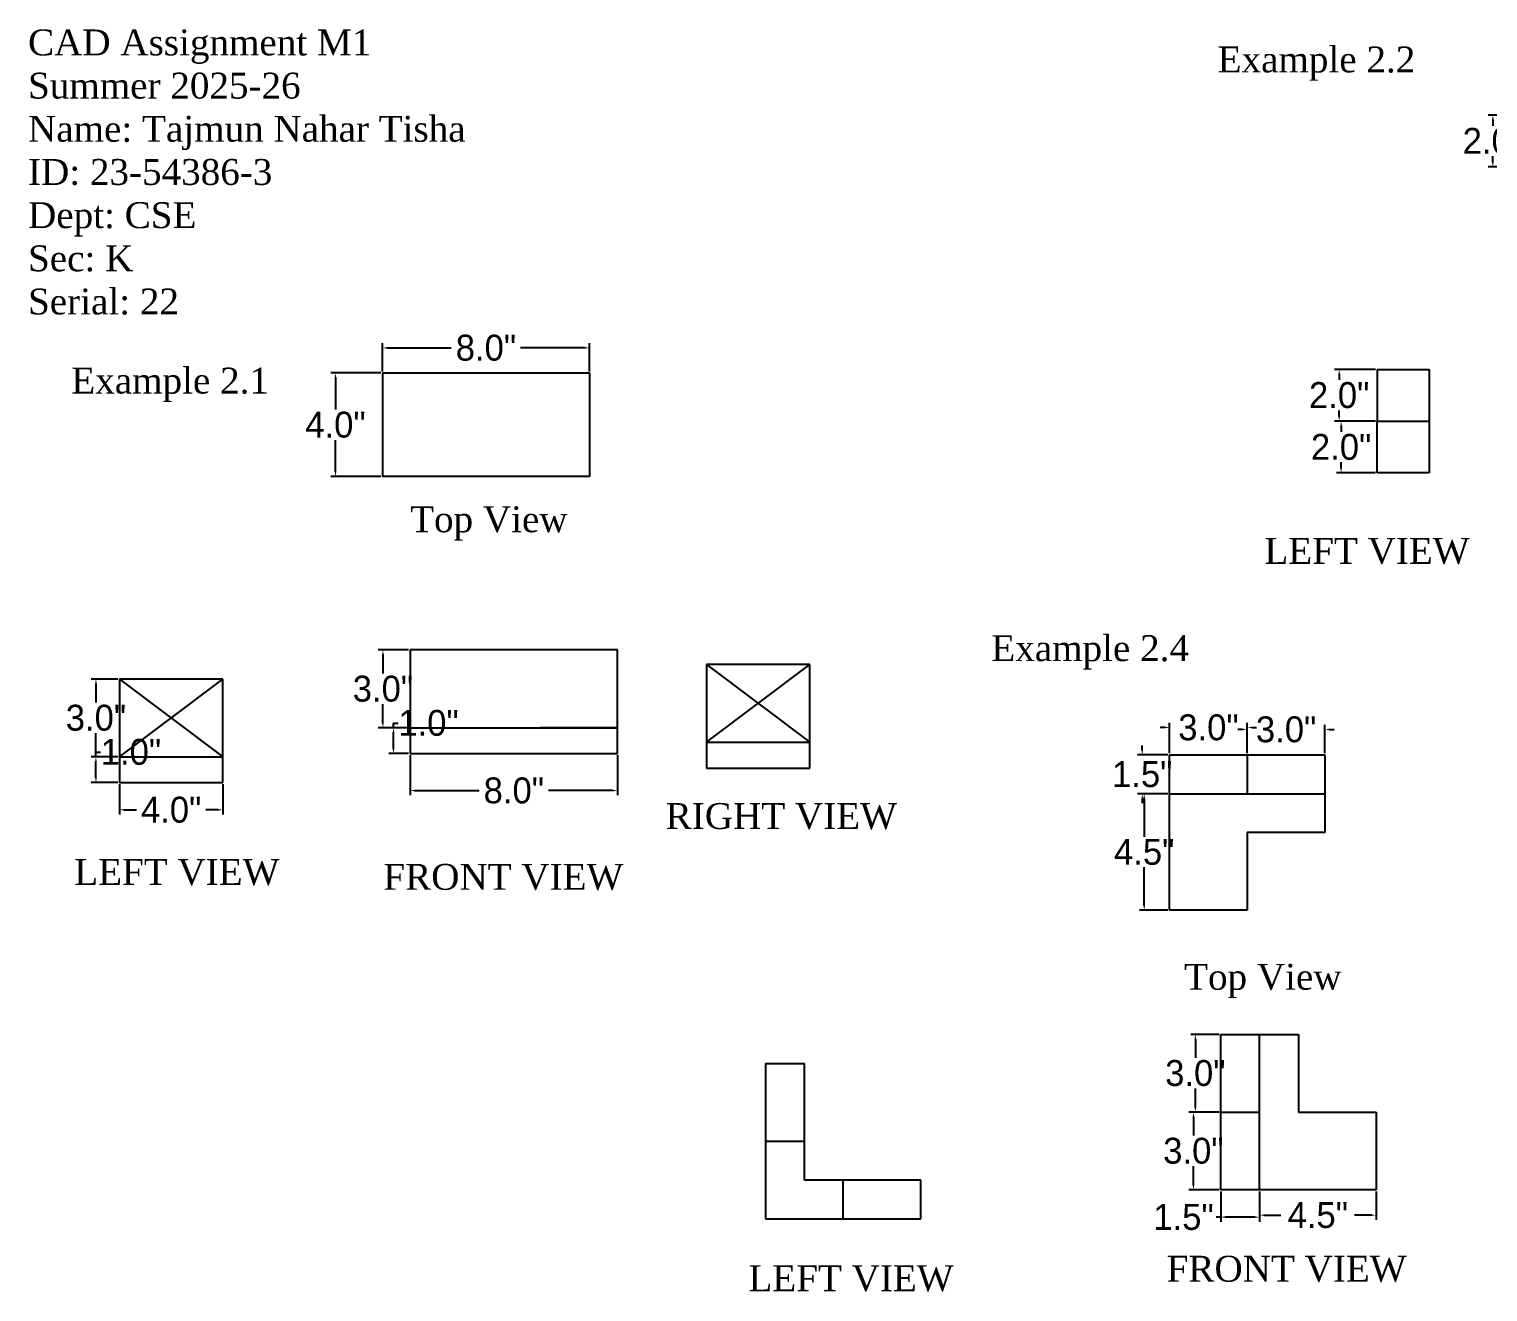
# Model space of a CAD drawing. Header units: inches. Extents: x 5 to 132, y -8 to 41.
# Drawn here: x 5 to 61.4, y -8.3 to 40.5 of the extents above; entities that cross this region are included whole.
import ezdxf

# ---------------------------------------------------------------- set-up
doc = ezdxf.new("R2010")
doc.units = ezdxf.units.IN
doc.header["$MEASUREMENT"] = 0
doc.dimstyles.get("Standard").update_dxf_attribs({"dimtxt": 1, "dimasz": 0.18, "dimexe": 0.18, "dimexo": 0.0625, "dimgap": 0.09, "dimtad": 0, "dimtih": 1, "dimtoh": 1, "dimdec": 1, "dimzin": 0, "dimdsep": 46, "dimlunit": 3, "dimtxsty": 'Standard', "dimcen": 0.09, "dimclrt": 4, "dimadec": 0, "dimazin": 0, "dimtfac": 1, "dimtdec": 1, "dimtofl": 0, "dimtmove": 0, "dimatfit": 3, "dimfxl": 1, "dimtolj": 1, "dimtzin": 0, "dimarcsym": 0})

# ---------------------------------------------------------------- blocks, each defined once
blk = doc.blocks.new('*D1')
at = {"color": 0, "lineweight": -2}
for p, q in [((18.622, 27.189), (16.693, 27.189)), ((16.873, 27.009), (16.873, 25.779)), ((16.873, 23.369), (16.873, 24.599)), ((18.622, 23.189), (16.693, 23.189))]:
    blk.add_line(p, q, dxfattribs=at)
at = {"color": 0}
for points in [[(16.843, 27.009), (16.903, 27.009), (16.873, 27.189)], [(16.843, 23.369), (16.903, 23.369), (16.873, 23.189)]]:
    blk.add_solid(points, dxfattribs=at)
at = {"layer": 'Defpoints', "color": 0}
for p in [(18.684, 27.189), (16.873, 23.189), (18.684, 23.189)]:
    blk.add_point(p, dxfattribs=at)
at = {"color": 4, "insert": (16.873, 25.189), "char_height": 1, "attachment_point": 5}
blk.add_mtext('\\A1;4.0"', dxfattribs=at)
blk = doc.blocks.new('*D2')
at = {"color": 0, "lineweight": -2}
for p, q in [((8.462, 15.374), (7.439, 15.374)), ((7.619, 15.194), (7.619, 14.464)), ((7.619, 12.554), (7.619, 13.284)), ((8.462, 12.374), (7.439, 12.374))]:
    blk.add_line(p, q, dxfattribs=at)
at = {"color": 0}
for points in [[(7.589, 15.194), (7.649, 15.194), (7.619, 15.374)], [(7.589, 12.554), (7.649, 12.554), (7.619, 12.374)]]:
    blk.add_solid(points, dxfattribs=at)
at = {"layer": 'Defpoints', "color": 0}
for p in [(8.525, 15.374), (7.619, 12.374), (8.525, 12.374)]:
    blk.add_point(p, dxfattribs=at)
at = {"color": 4, "insert": (7.619, 13.874), "char_height": 1, "attachment_point": 5}
blk.add_mtext('\\A1;3.0"', dxfattribs=at)
blk = doc.blocks.new('*D3')
at = {"color": 0, "lineweight": -2}
for p, q in [((8.525, 11.311), (8.525, 10.143)), ((12.525, 11.311), (12.525, 10.143)), ((8.705, 10.323), (9.185, 10.323)), ((12.345, 10.323), (11.865, 10.323))]:
    blk.add_line(p, q, dxfattribs=at)
at = {"color": 0}
for points in [[(8.705, 10.353), (8.705, 10.293), (8.525, 10.323)], [(12.345, 10.353), (12.345, 10.293), (12.525, 10.323)]]:
    blk.add_solid(points, dxfattribs=at)
at = {"layer": 'Defpoints', "color": 0}
for p in [(8.525, 11.374), (12.525, 11.374), (8.525, 10.323)]:
    blk.add_point(p, dxfattribs=at)
at = {"color": 4, "insert": (10.525, 10.323), "char_height": 1, "attachment_point": 5}
blk.add_mtext('\\A1;4.0"', dxfattribs=at)
blk = doc.blocks.new('*D4')
at = {"color": 0, "lineweight": -2}
for p, q in [((7.619, 12.374), (7.619, 12.554)), ((7.619, 12.554), (7.799, 12.554)), ((8.462, 12.374), (7.439, 12.374)), ((7.619, 11.554), (7.619, 12.194)), ((8.462, 11.374), (7.439, 11.374))]:
    blk.add_line(p, q, dxfattribs=at)
at = {"color": 0}
for points in [[(7.589, 12.194), (7.649, 12.194), (7.619, 12.374)], [(7.589, 11.554), (7.649, 11.554), (7.619, 11.374)]]:
    blk.add_solid(points, dxfattribs=at)
at = {"layer": 'Defpoints', "color": 0}
for p in [(7.619, 12.374), (8.525, 12.374), (8.525, 11.374)]:
    blk.add_point(p, dxfattribs=at)
at = {"color": 4, "insert": (8.973, 12.554), "char_height": 1, "attachment_point": 5}
blk.add_mtext('\\A1;1.0"', dxfattribs=at)
blk = doc.blocks.new('*D5')
at = {"color": 0, "lineweight": -2}
for p, q in [((19.699, 16.495), (18.526, 16.495)), ((18.706, 16.315), (18.706, 15.585)), ((18.706, 13.675), (18.706, 14.405)), ((19.699, 13.495), (18.526, 13.495))]:
    blk.add_line(p, q, dxfattribs=at)
at = {"color": 0}
for points in [[(18.676, 16.315), (18.736, 16.315), (18.706, 16.495)], [(18.676, 13.675), (18.736, 13.675), (18.706, 13.495)]]:
    blk.add_solid(points, dxfattribs=at)
at = {"layer": 'Defpoints', "color": 0}
for p in [(19.762, 16.495), (18.706, 13.495), (19.762, 13.495)]:
    blk.add_point(p, dxfattribs=at)
at = {"color": 4, "insert": (18.706, 14.995), "char_height": 1, "attachment_point": 5}
blk.add_mtext('\\A1;3.0"', dxfattribs=at)
blk = doc.blocks.new('*D6')
at = {"color": 0, "lineweight": -2}
for p, q in [((19.762, 12.433), (19.762, 10.887)), ((27.762, 12.433), (27.762, 10.887)), ((19.942, 11.067), (22.422, 11.067)), ((27.582, 11.067), (25.102, 11.067))]:
    blk.add_line(p, q, dxfattribs=at)
at = {"color": 0}
for points in [[(19.942, 11.097), (19.942, 11.037), (19.762, 11.067)], [(27.582, 11.097), (27.582, 11.037), (27.762, 11.067)]]:
    blk.add_solid(points, dxfattribs=at)
at = {"layer": 'Defpoints', "color": 0}
for p in [(19.762, 12.495), (27.762, 12.495), (19.762, 11.067)]:
    blk.add_point(p, dxfattribs=at)
at = {"color": 4, "insert": (23.762, 11.067), "char_height": 1, "attachment_point": 5}
blk.add_mtext('\\A1;8.0"', dxfattribs=at)
blk = doc.blocks.new('*D7')
at = {"color": 0, "lineweight": -2}
for p, q in [((19.113, 13.495), (19.113, 13.675)), ((19.113, 13.675), (19.293, 13.675)), ((19.699, 13.495), (18.933, 13.495)), ((19.113, 12.675), (19.113, 13.315)), ((19.699, 12.495), (18.933, 12.495))]:
    blk.add_line(p, q, dxfattribs=at)
at = {"color": 0}
for points in [[(19.083, 13.315), (19.143, 13.315), (19.113, 13.495)], [(19.083, 12.675), (19.143, 12.675), (19.113, 12.495)]]:
    blk.add_solid(points, dxfattribs=at)
at = {"layer": 'Defpoints', "color": 0}
for p in [(19.113, 13.495), (19.762, 13.495), (19.762, 12.495)]:
    blk.add_point(p, dxfattribs=at)
at = {"color": 4, "insert": (20.466, 13.675), "char_height": 1, "attachment_point": 5}
blk.add_mtext('\\A1;1.0"', dxfattribs=at)
blk = doc.blocks.new('*D8')
at = {"color": 0, "lineweight": -2}
for p, q in [((18.684, 27.252), (18.684, 28.339)), ((26.684, 27.252), (26.684, 28.339)), ((18.864, 28.159), (21.344, 28.159)), ((26.504, 28.159), (24.024, 28.159))]:
    blk.add_line(p, q, dxfattribs=at)
at = {"color": 0}
for points in [[(18.864, 28.189), (18.864, 28.129), (18.684, 28.159)], [(26.504, 28.189), (26.504, 28.129), (26.684, 28.159)]]:
    blk.add_solid(points, dxfattribs=at)
at = {"layer": 'Defpoints', "color": 0}
for p in [(26.684, 28.159), (18.684, 27.189), (26.684, 27.189)]:
    blk.add_point(p, dxfattribs=at)
at = {"color": 4, "insert": (22.684, 28.159), "char_height": 1, "attachment_point": 5}
blk.add_mtext('\\A1;8.0"', dxfattribs=at)
blk = doc.blocks.new('*D9')
at = {"color": 0, "lineweight": -2}
for p, q in [((57.052, 27.33), (55.464, 27.33)), ((55.644, 27.15), (55.644, 26.92)), ((55.644, 25.51), (55.644, 25.74)), ((57.052, 25.33), (55.464, 25.33))]:
    blk.add_line(p, q, dxfattribs=at)
at = {"color": 0}
for points in [[(55.614, 27.15), (55.674, 27.15), (55.644, 27.33)], [(55.614, 25.51), (55.674, 25.51), (55.644, 25.33)]]:
    blk.add_solid(points, dxfattribs=at)
at = {"layer": 'Defpoints', "color": 0}
for p in [(57.115, 27.33), (55.644, 25.33), (57.115, 25.33)]:
    blk.add_point(p, dxfattribs=at)
at = {"color": 4, "insert": (55.644, 26.33), "char_height": 1, "attachment_point": 5}
blk.add_mtext('\\A1;2.0"', dxfattribs=at)
blk = doc.blocks.new('*D10')
at = {"color": 0, "lineweight": -2}
for p, q in [((57.052, 25.33), (55.539, 25.33)), ((55.719, 25.15), (55.719, 24.92)), ((55.719, 23.51), (55.719, 23.74)), ((57.052, 23.33), (55.539, 23.33))]:
    blk.add_line(p, q, dxfattribs=at)
at = {"color": 0}
for points in [[(55.689, 25.15), (55.749, 25.15), (55.719, 25.33)], [(55.689, 23.51), (55.749, 23.51), (55.719, 23.33)]]:
    blk.add_solid(points, dxfattribs=at)
at = {"layer": 'Defpoints', "color": 0}
for p in [(55.719, 25.33), (57.115, 25.33), (57.115, 23.33)]:
    blk.add_point(p, dxfattribs=at)
at = {"color": 4, "insert": (55.719, 24.33), "char_height": 1, "attachment_point": 5}
blk.add_mtext('\\A1;2.0"', dxfattribs=at)
blk = doc.blocks.new('*D12')
at = {"color": 0, "lineweight": -2}
for p, q in [((62.48, 37.145), (61.401, 37.145)), ((61.581, 36.965), (61.581, 36.735)), ((61.581, 35.325), (61.581, 35.555)), ((62.48, 35.145), (61.401, 35.145))]:
    blk.add_line(p, q, dxfattribs=at)
at = {"color": 0}
for points in [[(61.551, 36.965), (61.611, 36.965), (61.581, 37.145)], [(61.551, 35.325), (61.611, 35.325), (61.581, 35.145)]]:
    blk.add_solid(points, dxfattribs=at)
at = {"layer": 'Defpoints', "color": 0}
for p in [(62.542, 37.145), (61.581, 35.145), (62.542, 35.145)]:
    blk.add_point(p, dxfattribs=at)
at = {"color": 4, "insert": (61.581, 36.145), "char_height": 1, "attachment_point": 5}
blk.add_mtext('\\A1;2.0"', dxfattribs=at)
blk = doc.blocks.new('*D35')
at = {"color": 0, "lineweight": -2}
for p, q in [((49.094, 12.509), (49.094, 13.682)), ((52.094, 12.509), (52.094, 13.682)), ((48.914, 13.502), (48.734, 13.502)), ((52.274, 13.502), (52.454, 13.502))]:
    blk.add_line(p, q, dxfattribs=at)
at = {"color": 0}
for points in [[(48.914, 13.532), (48.914, 13.472), (49.094, 13.502)], [(52.274, 13.532), (52.274, 13.472), (52.094, 13.502)]]:
    blk.add_solid(points, dxfattribs=at)
at = {"layer": 'Defpoints', "color": 0}
for p in [(49.094, 13.502), (49.094, 12.446), (52.094, 12.446)]:
    blk.add_point(p, dxfattribs=at)
at = {"color": 4, "insert": (50.594, 13.502), "char_height": 1, "attachment_point": 5}
blk.add_mtext('\\A1;3.0"', dxfattribs=at)
blk = doc.blocks.new('*D36')
at = {"color": 0, "lineweight": -2}
for p, q in [((52.094, 12.509), (52.094, 13.606)), ((55.094, 12.509), (55.094, 13.606)), ((51.914, 13.426), (51.734, 13.426)), ((55.274, 13.426), (55.454, 13.426))]:
    blk.add_line(p, q, dxfattribs=at)
at = {"color": 0}
for points in [[(51.914, 13.456), (51.914, 13.396), (52.094, 13.426)], [(55.274, 13.456), (55.274, 13.396), (55.094, 13.426)]]:
    blk.add_solid(points, dxfattribs=at)
at = {"layer": 'Defpoints', "color": 0}
for p in [(52.094, 13.426), (52.094, 12.446), (55.094, 12.446)]:
    blk.add_point(p, dxfattribs=at)
at = {"color": 4, "insert": (53.594, 13.426), "char_height": 1, "attachment_point": 5}
blk.add_mtext('\\A1;3.0"', dxfattribs=at)
blk = doc.blocks.new('*D37')
at = {"color": 0, "lineweight": -2}
for p, q in [((49.031, 12.446), (47.857, 12.446)), ((48.037, 12.626), (48.037, 12.806)), ((49.031, 10.946), (47.857, 10.946)), ((48.037, 10.766), (48.037, 10.586))]:
    blk.add_line(p, q, dxfattribs=at)
at = {"color": 0}
for points in [[(48.007, 12.626), (48.067, 12.626), (48.037, 12.446)], [(48.007, 10.766), (48.067, 10.766), (48.037, 10.946)]]:
    blk.add_solid(points, dxfattribs=at)
at = {"layer": 'Defpoints', "color": 0}
for p in [(48.037, 12.446), (49.094, 12.446), (49.094, 10.946)]:
    blk.add_point(p, dxfattribs=at)
at = {"color": 4, "insert": (48.037, 11.696), "char_height": 1, "attachment_point": 5}
blk.add_mtext('\\A1;1.5"', dxfattribs=at)
blk = doc.blocks.new('*D38')
at = {"color": 0, "lineweight": -2}
for p, q in [((49.031, 10.946), (47.933, 10.946)), ((48.113, 10.766), (48.113, 9.286)), ((48.113, 6.626), (48.113, 8.106)), ((49.031, 6.446), (47.933, 6.446))]:
    blk.add_line(p, q, dxfattribs=at)
at = {"color": 0}
for points in [[(48.083, 10.766), (48.143, 10.766), (48.113, 10.946)], [(48.083, 6.626), (48.143, 6.626), (48.113, 6.446)]]:
    blk.add_solid(points, dxfattribs=at)
at = {"layer": 'Defpoints', "color": 0}
for p in [(49.094, 10.946), (48.113, 6.446), (49.094, 6.446)]:
    blk.add_point(p, dxfattribs=at)
at = {"color": 4, "insert": (48.113, 8.696), "char_height": 1, "attachment_point": 5}
blk.add_mtext('\\A1;4.5"', dxfattribs=at)
blk = doc.blocks.new('*D42')
at = {"color": 0, "lineweight": -2}
for p, q in [((51.006, -1.344), (49.833, -1.344)), ((50.013, -1.524), (50.013, -2.254)), ((50.013, -4.164), (50.013, -3.434)), ((51.006, -4.344), (49.833, -4.344))]:
    blk.add_line(p, q, dxfattribs=at)
at = {"color": 0}
for points in [[(49.983, -1.524), (50.043, -1.524), (50.013, -1.344)], [(49.983, -4.164), (50.043, -4.164), (50.013, -4.344)]]:
    blk.add_solid(points, dxfattribs=at)
at = {"layer": 'Defpoints', "color": 0}
for p in [(51.068, -1.344), (50.013, -4.344), (51.068, -4.344)]:
    blk.add_point(p, dxfattribs=at)
at = {"color": 4, "insert": (50.013, -2.844), "char_height": 1, "attachment_point": 5}
blk.add_mtext('\\A1;3.0"', dxfattribs=at)
blk = doc.blocks.new('*D43')
at = {"color": 0, "lineweight": -2}
for p, q in [((51.006, 1.656), (49.908, 1.656)), ((50.088, 1.476), (50.088, 0.746)), ((50.088, -1.164), (50.088, -0.434)), ((51.006, -1.344), (49.908, -1.344))]:
    blk.add_line(p, q, dxfattribs=at)
at = {"color": 0}
for points in [[(50.058, 1.476), (50.118, 1.476), (50.088, 1.656)], [(50.058, -1.164), (50.118, -1.164), (50.088, -1.344)]]:
    blk.add_solid(points, dxfattribs=at)
at = {"layer": 'Defpoints', "color": 0}
for p in [(51.068, 1.656), (50.088, -1.344), (51.068, -1.344)]:
    blk.add_point(p, dxfattribs=at)
at = {"color": 4, "insert": (50.088, 0.156), "char_height": 1, "attachment_point": 5}
blk.add_mtext('\\A1;3.0"', dxfattribs=at)
blk = doc.blocks.new('*D44')
at = {"color": 0, "lineweight": -2}
for p, q in [((51.068, -4.407), (51.068, -5.581)), ((52.568, -4.407), (52.568, -5.581)), ((51.068, -5.401), (50.888, -5.401)), ((52.388, -5.401), (51.248, -5.401))]:
    blk.add_line(p, q, dxfattribs=at)
at = {"color": 0}
for points in [[(51.248, -5.371), (51.248, -5.431), (51.068, -5.401)], [(52.388, -5.371), (52.388, -5.431), (52.568, -5.401)]]:
    blk.add_solid(points, dxfattribs=at)
at = {"layer": 'Defpoints', "color": 0}
for p in [(51.068, -4.344), (52.568, -4.344), (51.068, -5.401)]:
    blk.add_point(p, dxfattribs=at)
at = {"color": 4, "insert": (49.631, -5.401), "char_height": 1, "attachment_point": 5}
blk.add_mtext('\\A1;1.5"', dxfattribs=at)
blk = doc.blocks.new('*D45')
at = {"color": 0, "lineweight": -2}
for p, q in [((52.568, -4.407), (52.568, -5.505)), ((57.068, -4.407), (57.068, -5.505)), ((52.748, -5.325), (53.395, -5.325)), ((56.888, -5.325), (56.241, -5.325))]:
    blk.add_line(p, q, dxfattribs=at)
at = {"color": 0}
for points in [[(52.748, -5.295), (52.748, -5.355), (52.568, -5.325)], [(56.888, -5.295), (56.888, -5.355), (57.068, -5.325)]]:
    blk.add_solid(points, dxfattribs=at)
at = {"layer": 'Defpoints', "color": 0}
for p in [(52.568, -4.344), (57.068, -4.344), (57.068, -5.325)]:
    blk.add_point(p, dxfattribs=at)
at = {"color": 4, "insert": (54.818, -5.325), "char_height": 1, "attachment_point": 5}
blk.add_mtext('\\A1;4.5"', dxfattribs=at)

msp = doc.modelspace()

# ---------------------------------------------------------------- linework, layer by layer
for p, q in [((18.684, 27.189), (18.684, 23.189)), ((18.684, 27.189), (18.684, 27.189)), ((18.684, 27.189), (26.684, 27.189)), ((26.684, 27.189), (26.684, 23.189)), ((57.115, 27.33), (57.115, 25.33)), ((57.115, 27.33), (59.115, 27.33)), ((59.115, 27.33), (59.115, 27.33)), ((59.115, 27.33), (59.115, 25.33)), ((57.115, 25.33), (59.115, 25.33)), ((57.115, 23.33), (57.115, 25.33)), ((59.115, 25.33), (59.115, 23.33)), ((26.684, 23.189), (18.684, 23.189)), ((59.115, 23.33), (57.115, 23.33)), ((19.762, 16.495), (19.762, 13.495)), ((27.762, 16.495), (19.762, 16.495)), ((27.762, 13.495), (27.762, 16.495)), ((31.201, 15.935), (31.201, 12.935)), ((35.201, 15.935), (31.201, 15.935)), ((31.201, 15.935), (35.201, 12.935)), ((31.201, 12.935), (35.201, 15.935)), ((35.201, 12.935), (35.201, 15.935)), ((8.525, 15.374), (8.525, 12.374)), ((12.525, 15.374), (8.525, 15.374)), ((8.525, 15.374), (12.525, 12.374)), ((8.525, 12.374), (12.525, 15.374)), ((12.525, 12.374), (12.525, 15.374)), ((19.762, 13.495), (27.762, 13.495)), ((19.762, 13.495), (19.762, 12.495)), ((27.762, 13.495), (24.762, 13.495)), ((27.762, 12.495), (27.762, 13.495)), ((19.762, 12.495), (27.762, 12.495)), ((31.201, 12.935), (35.201, 12.935)), ((31.201, 12.935), (31.201, 11.935)), ((35.201, 11.935), (35.201, 12.935)), ((49.094, 12.446), (52.094, 12.446)), ((49.094, 10.946), (49.094, 12.446)), ((52.094, 12.446), (55.094, 12.446)), ((52.094, 12.446), (52.094, 10.946)), ((55.094, 12.446), (55.094, 10.946)), ((8.525, 12.374), (12.525, 12.374)), ((8.525, 12.374), (8.525, 11.374)), ((12.525, 11.374), (12.525, 12.374)), ((31.201, 11.935), (35.201, 11.935)), ((35.201, 11.935), (35.201, 11.935)), ((8.525, 11.374), (12.525, 11.374)), ((12.525, 11.374), (12.525, 11.374)), ((49.094, 6.446), (49.094, 10.946)), ((49.094, 10.946), (52.094, 10.946)), ((52.094, 10.946), (55.094, 10.946)), ((55.094, 10.946), (55.094, 9.446)), ((55.094, 9.446), (52.094, 9.446)), ((52.094, 9.446), (52.094, 6.446)), ((52.094, 6.446), (49.094, 6.446)), ((51.068, -1.344), (51.068, 1.656)), ((51.068, 1.656), (52.568, 1.656)), ((52.568, 1.656), (54.068, 1.656)), ((52.568, -1.344), (52.568, 1.656)), ((54.068, 1.656), (54.068, -1.344)), ((33.487, 0.529), (33.487, -2.471)), ((33.487, 0.529), (34.987, 0.529)), ((34.987, -0.971), (34.987, 0.529)), ((34.987, -3.971), (34.987, -0.971)), ((51.068, -4.344), (51.068, -1.344)), ((51.068, -1.344), (52.568, -1.344)), ((52.568, -4.344), (52.568, -1.344)), ((54.068, -1.344), (57.068, -1.344)), ((57.068, -1.344), (57.068, -4.344)), ((33.487, -2.471), (33.487, -5.471)), ((33.487, -2.471), (34.987, -2.471)), ((36.487, -3.971), (34.987, -3.971)), ((39.487, -3.971), (36.487, -3.971)), ((36.487, -5.471), (36.487, -3.971)), ((39.487, -5.471), (39.487, -3.971)), ((52.568, -4.344), (51.068, -4.344)), ((57.068, -4.344), (52.568, -4.344)), ((33.487, -5.471), (36.487, -5.471)), ((36.487, -5.471), (39.487, -5.471))]:
    msp.add_line(p, q)

# ---------------------------------------------------------------- texts
at = {"char_height": 1, "attachment_point": 1}
for s, insert in [('{\\fTimes New Roman|b0|i0|c0|p18;CAD Assignment M1\\PSummer 2025-26\\PName: Tajmun Nahar Tisha\\PID: 23-54386-3\\PDept: CSE\\PSec: K\\PSerial: 22}', (4.997, 40.451)), ('{\\fTimes New Roman|b0|i0|c0|p18;Example 2.2}', (50.951, 39.794)), ('{\\fTimes New Roman|b0|i0|c0|p18;Example 2.1}', (6.67, 27.396)), ('{\\fTimes New Roman|b0|i0|c0|p18;Top View}', (19.757, 22.042)), ('{\\fTimes New Roman|b0|i0|c0|p18;LEFT VIEW}', (52.756, 20.821)), ('{\\fTimes New Roman|b0|i0|c0|p18;Example 2.4}', (42.208, 17.065)), ('{\\fTimes New Roman|b0|i0|c0|p18;RIGHT VIEW}', (29.629, 10.584)), ('{\\fTimes New Roman|b0|i0|c0|p18;LEFT VIEW}', (6.783, 8.424)), ('{\\fTimes New Roman|b0|i0|c0|p18;FRONT VIEW}', (18.723, 8.236)), ('{\\fTimes New Roman|b0|i0|c0|p18;Top View}', (49.654, 4.378)), ('{\\fTimes New Roman|b0|i0|c0|p18;LEFT VIEW}', (32.825, -7.261)), ('{\\fTimes New Roman|b0|i0|c0|p18;FRONT VIEW}', (48.979, -6.893))]:
    msp.add_mtext(s, dxfattribs=dict(at, insert=insert))

# ---------------------------------------------------------------- dimensions: what is measured, and where the dimension line sits
for base, p1, p2, angle, picture, middle in [((61.581, 35.145), (62.542, 37.145), (62.542, 35.145), 90, '*D12', (61.581, 36.145)), ((16.873, 23.189), (18.684, 27.189), (18.684, 23.189), 90, '*D1', (16.873, 25.189)), ((55.644, 25.33), (57.115, 27.33), (57.115, 25.33), 90, '*D9', (55.644, 26.33)), ((55.719, 25.33), (57.115, 23.33), (57.115, 25.33), 90, '*D10', (55.719, 24.33)), ((18.706, 13.495), (19.762, 16.495), (19.762, 13.495), 90, '*D5', (18.706, 14.995)), ((7.619, 12.374), (8.525, 15.374), (8.525, 12.374), 90, '*D2', (7.619, 13.874)), ((19.113, 13.495), (19.762, 12.495), (19.762, 13.495), 90, '*D7', (20.466, 13.675)), ((7.619, 12.374), (8.525, 11.374), (8.525, 12.374), 90, '*D4', (8.973, 12.554)), ((48.037, 12.446), (49.094, 10.946), (49.094, 12.446), 90, '*D37', (48.037, 11.696)), ((48.113, 6.446), (49.094, 10.946), (49.094, 6.446), 90, '*D38', (48.113, 8.696)), ((50.088, -1.344), (51.068, 1.656), (51.068, -1.344), 90, '*D43', (50.088, 0.156)), ((50.013, -4.344), (51.068, -1.344), (51.068, -4.344), 90, '*D42', (50.013, -2.844)), ((51.068, -5.401), (52.568, -4.344), (51.068, -4.344), 180, '*D44', (49.631, -5.401)), ((57.068, -5.325), (52.568, -4.344), (57.068, -4.344), 180, '*D45', (54.818, -5.325))]:
    dim = msp.add_linear_dim(base=base, p1=p1, p2=p2, angle=angle, dimstyle='Standard')
    dim.commit()
    dim.dimension.update_dxf_attribs({"geometry": picture, "text_midpoint": middle})
for base, p1, p2, picture, middle in [((26.684, 28.159), (18.684, 27.189), (26.684, 27.189), '*D8', (22.684, 28.159)), ((49.094, 13.502), (52.094, 12.446), (49.094, 12.446), '*D35', (50.594, 13.502)), ((52.094, 13.426), (55.094, 12.446), (52.094, 12.446), '*D36', (53.594, 13.426)), ((19.762, 11.067), (27.762, 12.495), (19.762, 12.495), '*D6', (23.762, 11.067)), ((8.525, 10.323), (12.525, 11.374), (8.525, 11.374), '*D3', (10.525, 10.323))]:
    dim = msp.add_linear_dim(base=base, p1=p1, p2=p2, dimstyle='Standard')
    dim.commit()
    dim.dimension.update_dxf_attribs({"geometry": picture, "text_midpoint": middle})

doc.saveas('drawing.dxf')
